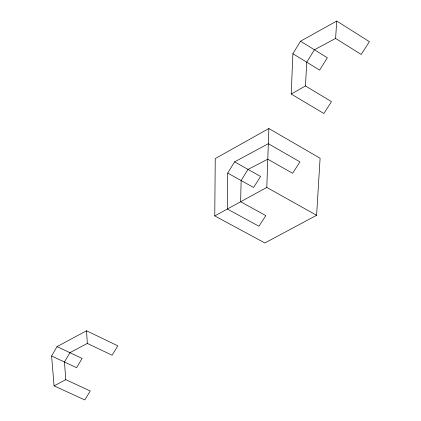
<?xml version="1.0" encoding="UTF-8"?>
<svg xmlns="http://www.w3.org/2000/svg" width="421" height="421" viewBox="0 0 421 421"><rect width="100%" height="100%" fill="white"/><g stroke="black" fill="none" stroke-linecap="round" stroke-linejoin="round"><path stroke-width="0.63" d="M214.763 215.915L215.247 158.591L268.856 128.537L320.097 158.254L316.603 215.294L264.856 242.975L214.763 215.915L266.798 187.429L316.603 215.294M227.724 173.078L227.335 209.037L258.947 226.261L265.814 215.594L240.633 201.754L241.133 180.546L248.037 169.421L267.788 159.18L292.6 173.305L299.957 161.875L268.33 143.698L234.597 161.864L227.724 173.078L253.605 187.492L260.552 176.457L234.597 161.864M266.798 187.429L268.856 128.537M291.216 94.036L292.89 53.751L300.52 41.221L336.732 21.05L369.396 41.668L361.223 54.441L335.6 38.432L314.419 49.789L306.746 62.213L305.472 85.968L291.216 94.036L323.87 113.507L331.474 101.624L305.472 85.968M335.6 38.432L336.732 21.05M51.604 355.987L57.03 346.62L86.531 330.78L117.827 345.836L112.091 355.229L87.321 343.404L69.912 352.693L64.445 361.997L65.776 379.674L90.257 390.993L84.789 399.95L54.062 385.857L51.604 355.987L76.601 367.686L82.106 358.445L57.03 346.62M54.062 385.857L65.776 379.674M292.89 53.751L319.639 70.086L327.349 57.761L300.52 41.221M86.531 330.78L87.321 343.404"/></g></svg>
